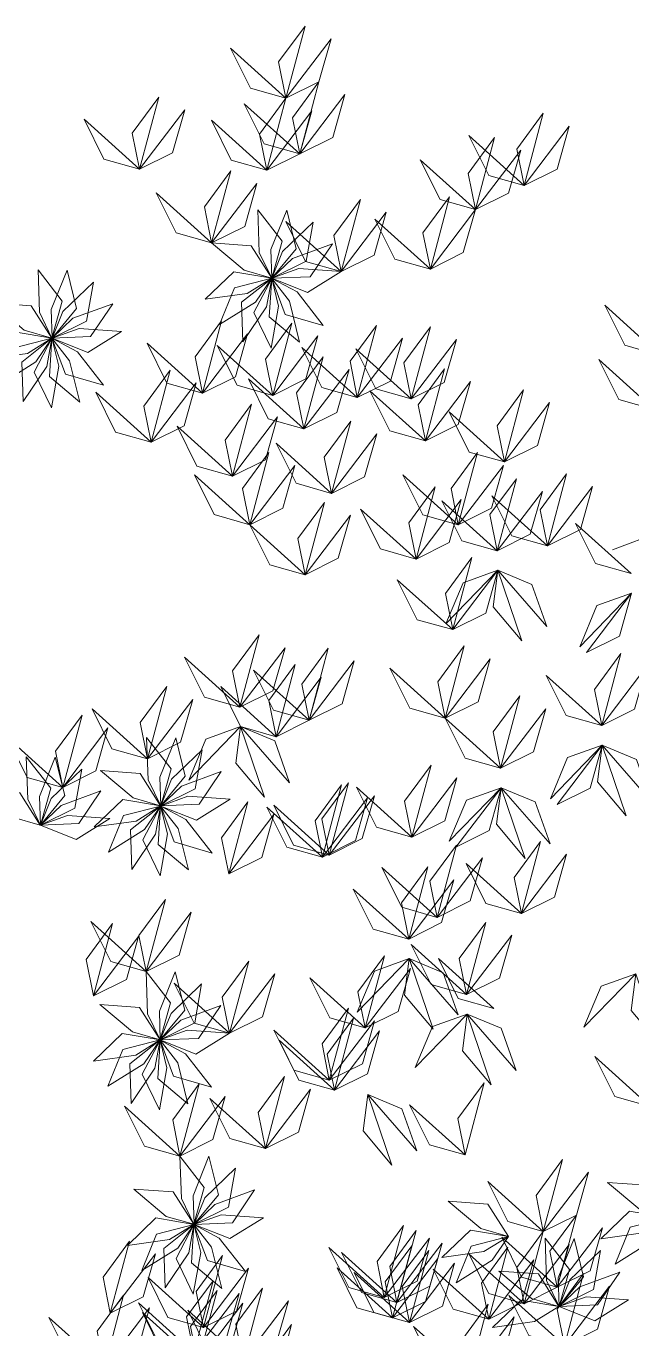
# Model space of a CAD drawing. Header units: inches. Extents: x 4350 to 28384, y -6772 to 993.
# Drawn here: x 15081.6 to 15130.3, y -694.1 to -589.4 of the extents above; entities that cross this region are included whole.
import ezdxf

# ---------------------------------------------------------------- set-up
doc = ezdxf.new("R2010")
doc.units = ezdxf.units.IN
doc.header["$MEASUREMENT"] = 0
doc.layers.add('ARREDAMENTO', color=2, linetype='Continuous', lineweight=18)

# ---------------------------------------------------------------- blocks, each defined once
blk = doc.blocks.new('jacaranda')
at = {"layer": 'ARREDAMENTO', "linetype": 'Continuous'}
blk.add_line((14051.56, 19550.62), (14046.38, 19548.63), dxfattribs=at)
at = {"layer": 'ARREDAMENTO', "lineweight": 0}
for points in [[(14020.14, 19584.93), (14019.56, 19587.84), (14021.68, 19590.73), (14020.14, 19584.93)], [(14020.14, 19584.93), (14022.8, 19586.25), (14023.77, 19589.71), (14020.14, 19584.93)], [(14020.14, 19584.93), (14017.29, 19585.74), (14015.69, 19588.95), (14020.14, 19584.93)], [(14021.25, 19580.46), (14020.67, 19583.36), (14022.8, 19586.25), (14021.25, 19580.46)], [(14021.25, 19580.46), (14023.91, 19581.78), (14024.88, 19585.23), (14021.25, 19580.46)], [(14008.38, 19579.23), (14007.79, 19582.13), (14009.92, 19585.02), (14008.38, 19579.23)], [(14008.38, 19579.23), (14011.03, 19580.55), (14012.01, 19584), (14008.38, 19579.23)], [(14021.25, 19580.46), (14018.4, 19581.26), (14016.8, 19584.48), (14021.25, 19580.46)], [(14018.6, 19579.14), (14018.01, 19582.04), (14020.14, 19584.93), (14018.6, 19579.14)], [(14008.38, 19579.23), (14005.52, 19580.03), (14003.93, 19583.25), (14008.38, 19579.23)], [(14018.6, 19579.14), (14015.75, 19579.94), (14014.15, 19583.16), (14018.6, 19579.14)], [(14018.6, 19579.14), (14021.25, 19580.46), (14022.23, 19583.91), (14018.6, 19579.14)], [(14039.29, 19577.92), (14038.7, 19580.83), (14040.83, 19583.72), (14039.29, 19577.92)], [(14039.29, 19577.92), (14036.44, 19578.73), (14034.84, 19581.94), (14039.29, 19577.92)], [(14039.29, 19577.92), (14041.94, 19579.24), (14042.92, 19582.69), (14039.29, 19577.92)], [(14035.38, 19575.98), (14034.8, 19578.88), (14036.92, 19581.77), (14035.38, 19575.98)], [(14035.38, 19575.98), (14032.53, 19576.78), (14030.93, 19579.99), (14035.38, 19575.98)], [(14035.38, 19575.98), (14038.03, 19577.3), (14039.01, 19580.75), (14035.38, 19575.98)], [(14014.17, 19573.3), (14013.59, 19576.21), (14015.72, 19579.1), (14014.17, 19573.3)], [(14014.17, 19573.3), (14016.83, 19574.62), (14017.8, 19578.08), (14014.17, 19573.3)], [(14014.17, 19573.3), (14011.32, 19574.11), (14009.72, 19577.32), (14014.17, 19573.3)], [(14024.58, 19571), (14024, 19573.91), (14026.13, 19576.8), (14024.58, 19571)], [(14031.75, 19571.2), (14031.16, 19574.11), (14033.29, 19577), (14031.75, 19571.2)], [(14017.88, 19575.95), (14018, 19572.54), (14019.01, 19570.47), (14019.84, 19573.44), (14017.88, 19575.95)], [(14020.21, 19575.93), (14018.94, 19572.77), (14019.01, 19570.47), (14020.98, 19572.84), (14020.21, 19575.93)], [(14024.58, 19571), (14027.24, 19572.32), (14028.21, 19575.77), (14024.58, 19571)], [(14031.75, 19571.2), (14034.4, 19572.52), (14035.38, 19575.98), (14031.75, 19571.2)], [(14022.34, 19574.97), (14019.88, 19572.6), (14019.01, 19570.46), (14021.78, 19571.83), (14022.34, 19574.97)], [(14024.58, 19571), (14021.73, 19571.81), (14020.13, 19575.02), (14024.58, 19571)], [(14031.75, 19571.2), (14028.9, 19572.01), (14027.3, 19575.22), (14031.75, 19571.2)], [(14014.17, 19573.3), (14016.78, 19571.11), (14019, 19570.47), (14017.35, 19573.07), (14014.17, 19573.3)], [(14023.88, 19573.22), (14020.68, 19572.06), (14019.01, 19570.46), (14022.1, 19570.59), (14023.88, 19573.22)], [(14000.22, 19571.14), (14000.34, 19567.73), (14001.34, 19565.66), (14002.17, 19568.63), (14000.22, 19571.14)], [(14002.55, 19571.12), (14001.27, 19567.96), (14001.35, 19565.66), (14003.31, 19568.03), (14002.55, 19571.12)], [(14013.66, 19568.77), (14017.04, 19569.25), (14019, 19570.46), (14015.95, 19570.98), (14013.66, 19568.77)], [(14014.81, 19566.74), (14017.7, 19568.55), (14019, 19570.46), (14016.01, 19569.69), (14014.81, 19566.74)], [(14016.68, 19565.36), (14018.59, 19568.18), (14019, 19570.45), (14016.58, 19568.54), (14016.68, 19565.36)], [(14018.96, 19564.85), (14019.55, 19568.21), (14019, 19570.45), (14017.57, 19567.72), (14018.96, 19564.85)], [(14021.24, 19565.32), (14020.42, 19568.63), (14019, 19570.45), (14018.81, 19567.37), (14021.24, 19565.32)], [(14024.58, 19571), (14021.18, 19571.24), (14019.01, 19570.46), (14021.88, 19569.32), (14024.58, 19571)], [(14023.14, 19566.68), (14021.04, 19569.36), (14019.01, 19570.45), (14020.08, 19567.56), (14023.14, 19566.68)], [(14004.67, 19570.16), (14002.22, 19567.79), (14001.35, 19565.65), (14004.11, 19567.02), (14004.67, 19570.16)], [(13996.51, 19568.49), (13999.12, 19566.3), (14001.34, 19565.66), (13999.68, 19568.26), (13996.51, 19568.49)], [(14006.22, 19568.41), (14003.01, 19567.25), (14001.35, 19565.65), (14004.43, 19565.78), (14006.22, 19568.41)], [(14050.23, 19564.27), (14047.38, 19565.08), (14045.78, 19568.29), (14050.23, 19564.27)], [(14006.92, 19566.19), (14003.52, 19566.43), (14001.35, 19565.65), (14004.22, 19564.51), (14006.92, 19566.19)], [(14013.43, 19561.23), (14012.85, 19564.14), (14014.97, 19567.03), (14013.43, 19561.23)], [(14019.09, 19561.05), (14018.5, 19563.96), (14020.63, 19566.85), (14019.09, 19561.05)], [(14025.88, 19560.88), (14025.3, 19563.79), (14027.43, 19566.68), (14025.88, 19560.88)], [(14030.21, 19560.77), (14029.62, 19563.68), (14031.75, 19566.57), (14030.21, 19560.77)], [(13996, 19563.96), (13999.37, 19564.43), (14001.33, 19565.65), (13998.29, 19566.16), (13996, 19563.96)], [(13997.15, 19561.93), (14000.04, 19563.74), (14001.33, 19565.65), (13998.34, 19564.88), (13997.15, 19561.93)], [(13999.02, 19560.55), (14000.93, 19563.37), (14001.33, 19565.64), (13998.92, 19563.73), (13999.02, 19560.55)], [(14001.3, 19560.04), (14001.89, 19563.4), (14001.34, 19565.64), (13999.91, 19562.91), (14001.3, 19560.04)], [(14003.58, 19560.51), (14002.75, 19563.82), (14001.34, 19565.64), (14001.15, 19562.56), (14003.58, 19560.51)], [(14005.48, 19561.86), (14003.38, 19564.55), (14001.34, 19565.64), (14002.42, 19562.75), (14005.48, 19561.86)], [(14013.43, 19561.23), (14010.58, 19562.04), (14008.98, 19565.25), (14013.43, 19561.23)], [(14013.43, 19561.23), (14016.08, 19562.55), (14017.06, 19566), (14013.43, 19561.23)], [(14019.09, 19561.05), (14021.74, 19562.37), (14022.72, 19565.83), (14019.09, 19561.05)], [(14025.88, 19560.88), (14028.54, 19562.2), (14029.52, 19565.66), (14025.88, 19560.88)], [(14030.21, 19560.77), (14032.86, 19562.09), (14033.84, 19565.55), (14030.21, 19560.77)], [(14019.09, 19561.05), (14016.23, 19561.86), (14014.63, 19565.07), (14019.09, 19561.05)], [(14021.59, 19558.36), (14021, 19561.27), (14023.13, 19564.16), (14021.59, 19558.36)], [(14025.88, 19560.88), (14023.03, 19561.69), (14021.43, 19564.9), (14025.88, 19560.88)], [(14030.21, 19560.77), (14027.36, 19561.58), (14025.76, 19564.79), (14030.21, 19560.77)], [(14009.31, 19557.28), (14008.72, 19560.19), (14010.85, 19563.08), (14009.31, 19557.28)], [(14021.59, 19558.36), (14024.24, 19559.68), (14025.22, 19563.13), (14021.59, 19558.36)], [(14031.35, 19557.39), (14030.77, 19560.3), (14032.89, 19563.19), (14031.35, 19557.39)], [(14049.75, 19559.92), (14046.9, 19560.73), (14045.3, 19563.94), (14049.75, 19559.92)], [(14009.31, 19557.28), (14011.96, 19558.6), (14012.94, 19562.05), (14009.31, 19557.28)], [(14021.59, 19558.36), (14018.73, 19559.17), (14017.13, 19562.38), (14021.59, 19558.36)], [(14031.35, 19557.39), (14034, 19558.71), (14034.98, 19562.17), (14031.35, 19557.39)], [(14009.31, 19557.28), (14006.46, 19558.09), (14004.86, 19561.3), (14009.31, 19557.28)], [(14031.35, 19557.39), (14028.5, 19558.2), (14026.9, 19561.41), (14031.35, 19557.39)], [(14037.71, 19555.7), (14037.13, 19558.6), (14039.25, 19561.49), (14037.71, 19555.7)], [(14015.85, 19554.56), (14015.26, 19557.46), (14017.39, 19560.35), (14015.85, 19554.56)], [(14015.85, 19554.56), (14015.26, 19557.46), (14017.39, 19560.35), (14015.85, 19554.56)], [(14037.71, 19555.7), (14040.36, 19557.02), (14041.34, 19560.47), (14037.71, 19555.7)], [(14015.85, 19554.56), (14018.5, 19555.88), (14019.48, 19559.33), (14015.85, 19554.56)], [(14015.85, 19554.56), (14018.5, 19555.88), (14019.48, 19559.33), (14015.85, 19554.56)], [(14023.82, 19553.18), (14023.23, 19556.08), (14025.36, 19558.97), (14023.82, 19553.18)], [(14037.71, 19555.7), (14034.86, 19556.5), (14033.26, 19559.72), (14037.71, 19555.7)], [(14015.85, 19554.56), (14012.99, 19555.36), (14011.39, 19558.58), (14015.85, 19554.56)], [(14015.85, 19554.56), (14012.99, 19555.36), (14011.39, 19558.58), (14015.85, 19554.56)], [(14023.82, 19553.18), (14026.47, 19554.5), (14027.45, 19557.95), (14023.82, 19553.18)], [(14023.82, 19553.18), (14020.97, 19553.99), (14019.37, 19557.2), (14023.82, 19553.18)], [(14017.24, 19550.66), (14016.66, 19553.57), (14018.78, 19556.46), (14017.24, 19550.66)], [(14034, 19550.65), (14033.42, 19553.56), (14035.55, 19556.45), (14034, 19550.65)], [(14017.24, 19550.66), (14019.9, 19551.98), (14020.87, 19555.43), (14017.24, 19550.66)], [(14034, 19550.65), (14036.66, 19551.98), (14037.64, 19555.43), (14034, 19550.65)], [(14041.16, 19548.96), (14040.57, 19551.86), (14042.7, 19554.75), (14041.16, 19548.96)], [(14017.24, 19550.66), (14014.39, 19551.47), (14012.79, 19554.68), (14017.24, 19550.66)], [(14034, 19550.65), (14031.15, 19551.46), (14029.55, 19554.67), (14034, 19550.65)], [(14030.61, 19547.9), (14030.02, 19550.81), (14032.15, 19553.7), (14030.61, 19547.9)], [(14037.13, 19548.57), (14036.54, 19551.47), (14038.67, 19554.36), (14037.13, 19548.57)], [(14041.16, 19548.96), (14043.81, 19550.28), (14044.79, 19553.73), (14041.16, 19548.96)], [(14030.61, 19547.9), (14033.26, 19549.22), (14034.24, 19552.68), (14030.61, 19547.9)], [(14041.16, 19548.96), (14038.3, 19549.76), (14036.7, 19552.97), (14041.16, 19548.96)], [(14037.13, 19548.57), (14039.78, 19549.89), (14040.76, 19553.34), (14037.13, 19548.57)], [(14021.69, 19546.64), (14021.11, 19549.55), (14023.24, 19552.44), (14021.69, 19546.64)], [(14030.61, 19547.9), (14027.75, 19548.71), (14026.15, 19551.92), (14030.61, 19547.9)], [(14037.13, 19548.57), (14034.27, 19549.37), (14032.67, 19552.59), (14037.13, 19548.57)], [(14021.69, 19546.64), (14018.84, 19547.45), (14017.24, 19550.66), (14021.69, 19546.64)], [(14021.69, 19546.64), (14024.35, 19547.96), (14025.33, 19551.42), (14021.69, 19546.64)], [(14047.88, 19546.73), (14045.02, 19547.54), (14043.42, 19550.75), (14047.88, 19546.73)], [(14033.55, 19542.23), (14032.96, 19545.13), (14035.09, 19548.02), (14033.55, 19542.23)], [(14037.18, 19547), (14034.39, 19546), (14033, 19542.69), (14037.18, 19547)], [(14033.55, 19542.23), (14036.2, 19543.55), (14037.18, 19547), (14033.55, 19542.23)], [(14033.55, 19542.23), (14036.2, 19543.55), (14037.18, 19547), (14033.55, 19542.23)], [(14037.18, 19547), (14036.79, 19544.06), (14039.1, 19541.32), (14037.18, 19547)], [(14037.18, 19547), (14039.91, 19545.86), (14041.12, 19542.48), (14037.18, 19547)], [(14033.55, 19542.23), (14030.69, 19543.03), (14029.09, 19546.24), (14033.55, 19542.23)], [(14047.93, 19545.17), (14045.14, 19544.17), (14043.76, 19540.86), (14047.93, 19545.17)], [(14044.3, 19540.39), (14046.95, 19541.71), (14047.93, 19545.17), (14044.3, 19540.39)], [(14016.45, 19536), (14015.86, 19538.91), (14017.99, 19541.8), (14016.45, 19536)], [(14016.45, 19536), (14019.1, 19537.32), (14020.08, 19540.78), (14016.45, 19536)], [(14022.01, 19534.95), (14021.42, 19537.86), (14023.55, 19540.75), (14022.01, 19534.95)], [(14032.94, 19535.12), (14032.36, 19538.03), (14034.48, 19540.92), (14032.94, 19535.12)], [(14045.52, 19534.52), (14044.94, 19537.42), (14047.06, 19540.31), (14045.52, 19534.52)], [(14016.45, 19536), (14013.6, 19536.81), (14012, 19540.02), (14016.45, 19536)], [(14019.35, 19533.63), (14018.77, 19536.54), (14020.9, 19539.43), (14019.35, 19533.63)], [(14022.01, 19534.95), (14024.66, 19536.27), (14025.64, 19539.72), (14022.01, 19534.95)], [(14032.94, 19535.12), (14030.09, 19535.93), (14028.49, 19539.14), (14032.94, 19535.12)], [(14032.94, 19535.12), (14035.59, 19536.44), (14036.57, 19539.89), (14032.94, 19535.12)], [(14045.52, 19534.52), (14048.17, 19535.84), (14049.15, 19539.29), (14045.52, 19534.52)], [(14022.01, 19534.95), (14019.15, 19535.76), (14017.55, 19538.97), (14022.01, 19534.95)], [(14019.35, 19533.63), (14022.01, 19534.95), (14022.98, 19538.4), (14019.35, 19533.63)], [(14045.52, 19534.52), (14042.67, 19535.32), (14041.07, 19538.54), (14045.52, 19534.52)], [(14009.01, 19531.86), (14008.43, 19534.76), (14010.56, 19537.65), (14009.01, 19531.86)], [(14019.35, 19533.63), (14016.5, 19534.44), (14014.9, 19537.65), (14019.35, 19533.63)], [(14037.39, 19531.1), (14036.81, 19534.01), (14038.94, 19536.9), (14037.39, 19531.1)], [(14009.01, 19531.86), (14006.16, 19532.66), (14004.56, 19535.87), (14009.01, 19531.86)], [(14009.01, 19531.86), (14011.67, 19533.18), (14012.65, 19536.63), (14009.01, 19531.86)], [(14037.39, 19531.1), (14040.05, 19532.42), (14041.02, 19535.87), (14037.39, 19531.1)], [(14002.21, 19529.55), (14001.63, 19532.46), (14003.76, 19535.35), (14002.21, 19529.55)], [(14037.39, 19531.1), (14034.54, 19531.91), (14032.94, 19535.12), (14037.39, 19531.1)], [(14002.21, 19529.55), (14004.87, 19530.88), (14005.84, 19534.33), (14002.21, 19529.55)], [(14016.5, 19534.44), (14013.71, 19533.44), (14012.33, 19530.13), (14016.5, 19534.44)], [(14016.5, 19534.44), (14016.11, 19531.5), (14018.43, 19528.76), (14016.5, 19534.44)], [(14016.5, 19534.44), (14019.24, 19533.3), (14020.44, 19529.92), (14016.5, 19534.44)], [(14002.21, 19529.55), (13999.36, 19530.36), (13997.76, 19533.57), (14002.21, 19529.55)], [(14008.95, 19533.56), (14009.07, 19530.15), (14010.08, 19528.08), (14010.91, 19531.05), (14008.95, 19533.56)], [(14011.29, 19533.54), (14010.01, 19530.38), (14010.08, 19528.07), (14012.05, 19530.45), (14011.29, 19533.54)], [(14045.57, 19532.95), (14042.78, 19531.95), (14041.4, 19528.64), (14045.57, 19532.95)], [(14041.94, 19528.18), (14044.6, 19529.5), (14045.57, 19532.95), (14041.94, 19528.18)], [(14045.57, 19532.95), (14045.18, 19530.01), (14047.5, 19527.27), (14045.57, 19532.95)], [(14045.57, 19532.95), (14048.31, 19531.81), (14049.51, 19528.43), (14045.57, 19532.95)], [(13999.28, 19532.01), (13999.4, 19528.6), (14000.41, 19526.53), (14001.24, 19529.5), (13999.28, 19532.01)], [(14001.61, 19531.99), (14000.34, 19528.83), (14000.41, 19526.52), (14002.38, 19528.9), (14001.61, 19531.99)], [(14013.41, 19532.57), (14010.95, 19530.21), (14010.08, 19528.07), (14012.85, 19529.44), (14013.41, 19532.57)], [(14003.73, 19531.02), (14001.28, 19528.66), (14000.41, 19526.52), (14003.17, 19527.89), (14003.73, 19531.02)], [(14005.24, 19530.91), (14007.86, 19528.72), (14010.07, 19528.07), (14008.42, 19530.68), (14005.24, 19530.91)], [(14014.95, 19530.83), (14011.75, 19529.66), (14010.08, 19528.07), (14013.17, 19528.2), (14014.95, 19530.83)], [(14030.26, 19525.55), (14029.68, 19528.46), (14031.81, 19531.35), (14030.26, 19525.55)], [(14023.08, 19523.95), (14022.49, 19526.86), (14024.62, 19529.75), (14023.08, 19523.95)], [(14023.62, 19524.11), (14023.03, 19527.02), (14025.16, 19529.91), (14023.62, 19524.11)], [(14030.26, 19525.55), (14027.41, 19526.36), (14025.81, 19529.57), (14030.26, 19525.55)], [(14030.26, 19525.55), (14032.92, 19526.87), (14033.89, 19530.33), (14030.26, 19525.55)], [(13995.57, 19529.36), (13998.18, 19527.17), (14000.4, 19526.52), (13998.75, 19529.13), (13995.57, 19529.36)], [(14005.28, 19529.28), (14002.08, 19528.11), (14000.41, 19526.52), (14003.49, 19526.65), (14005.28, 19529.28)], [(14004.73, 19526.38), (14008.11, 19526.85), (14010.07, 19528.07), (14007.03, 19528.58), (14004.73, 19526.38)], [(14015.65, 19528.61), (14012.25, 19528.84), (14010.08, 19528.06), (14012.95, 19526.93), (14015.65, 19528.61)], [(14023.08, 19523.95), (14025.73, 19525.28), (14026.71, 19528.73), (14023.08, 19523.95)], [(14023.62, 19524.11), (14026.27, 19525.44), (14027.25, 19528.89), (14023.62, 19524.11)], [(14037.45, 19529.53), (14034.65, 19528.54), (14033.27, 19525.23), (14037.45, 19529.53)], [(14033.81, 19524.76), (14036.47, 19526.08), (14037.45, 19529.53), (14033.81, 19524.76)], [(14037.45, 19529.53), (14037.06, 19526.59), (14039.37, 19523.85), (14037.45, 19529.53)], [(14037.45, 19529.53), (14040.18, 19528.39), (14041.39, 19525.01), (14037.45, 19529.53)], [(14005.88, 19524.35), (14008.77, 19526.16), (14010.07, 19528.06), (14007.08, 19527.3), (14005.88, 19524.35)], [(14007.75, 19522.97), (14009.66, 19525.79), (14010.07, 19528.06), (14007.65, 19526.15), (14007.75, 19522.97)], [(14010.03, 19522.46), (14010.62, 19525.82), (14010.07, 19528.06), (14008.64, 19525.33), (14010.03, 19522.46)], [(14012.31, 19522.93), (14011.49, 19526.24), (14010.07, 19528.06), (14009.88, 19524.98), (14012.31, 19522.93)], [(14014.21, 19524.28), (14012.11, 19526.97), (14010.08, 19528.06), (14011.15, 19525.17), (14014.21, 19524.28)], [(14015.55, 19522.61), (14014.97, 19525.51), (14017.09, 19528.4), (14015.55, 19522.61)], [(14023.08, 19523.95), (14020.22, 19524.76), (14018.62, 19527.97), (14023.08, 19523.95)], [(14023.62, 19524.11), (14020.76, 19524.92), (14019.17, 19528.13), (14023.62, 19524.11)], [(14005.98, 19527.06), (14002.58, 19527.29), (14000.41, 19526.51), (14003.28, 19525.38), (14005.98, 19527.06)], [(14015.55, 19522.61), (14018.2, 19523.93), (14019.18, 19527.38), (14015.55, 19522.61)], [(14032.3, 19519.11), (14031.72, 19522.02), (14033.85, 19524.91), (14032.3, 19519.11)], [(14039.07, 19519.41), (14038.49, 19522.32), (14040.61, 19525.21), (14039.07, 19519.41)], [(14032.3, 19519.11), (14034.96, 19520.43), (14035.93, 19523.89), (14032.3, 19519.11)], [(14039.07, 19519.41), (14036.22, 19520.22), (14034.62, 19523.43), (14039.07, 19519.41)], [(14039.07, 19519.41), (14041.73, 19520.73), (14042.7, 19524.19), (14039.07, 19519.41)], [(14032.3, 19519.11), (14029.45, 19519.92), (14027.85, 19523.13), (14032.3, 19519.11)], [(14030.01, 19517.37), (14029.42, 19520.27), (14031.55, 19523.16), (14030.01, 19517.37)], [(14030.01, 19517.37), (14027.15, 19518.17), (14025.55, 19521.38), (14030.01, 19517.37)], [(14030.01, 19517.37), (14032.66, 19518.69), (14033.64, 19522.14), (14030.01, 19517.37)], [(14008.91, 19514.75), (14008.33, 19517.66), (14010.46, 19520.55), (14008.91, 19514.75)], [(14008.91, 19514.75), (14011.57, 19516.07), (14012.54, 19519.53), (14008.91, 19514.75)], [(14004.67, 19512.81), (14004.08, 19515.72), (14006.21, 19518.61), (14004.67, 19512.81)], [(14008.91, 19514.75), (14006.06, 19515.56), (14004.46, 19518.77), (14008.91, 19514.75)], [(14034.66, 19512.91), (14034.08, 19515.82), (14036.21, 19518.71), (14034.66, 19512.91)], [(14004.67, 19512.81), (14007.32, 19514.13), (14008.3, 19517.58), (14004.67, 19512.81)], [(14034.66, 19512.91), (14037.32, 19514.23), (14038.29, 19517.68), (14034.66, 19512.91)], [(14026.52, 19510.23), (14025.93, 19513.14), (14028.06, 19516.03), (14026.52, 19510.23)], [(14034.66, 19512.91), (14031.81, 19513.72), (14030.21, 19516.93), (14034.66, 19512.91)], [(14015.61, 19509.8), (14015.03, 19512.71), (14017.16, 19515.6), (14015.61, 19509.8)], [(14030.06, 19515.8), (14027.27, 19514.8), (14025.88, 19511.49), (14030.06, 19515.8)], [(14026.52, 19510.23), (14029.17, 19511.56), (14030.15, 19515.01), (14026.52, 19510.23)], [(14030.06, 19515.8), (14029.67, 19512.86), (14031.98, 19510.12), (14030.06, 19515.8)], [(14030.06, 19515.8), (14032.79, 19514.66), (14034, 19511.28), (14030.06, 19515.8)], [(14036.85, 19511.78), (14034, 19512.59), (14032.4, 19515.8), (14036.85, 19511.78)], [(14008.91, 19514.75), (14009.03, 19511.35), (14010.04, 19509.27), (14010.87, 19512.24), (14008.91, 19514.75)], [(14011.24, 19514.73), (14009.97, 19511.57), (14010.04, 19509.27), (14012.01, 19511.65), (14011.24, 19514.73)], [(14015.61, 19509.8), (14018.27, 19511.12), (14019.24, 19514.58), (14015.61, 19509.8)], [(14026.52, 19510.23), (14023.66, 19511.04), (14022.07, 19514.25), (14026.52, 19510.23)], [(14048.27, 19514.58), (14045.47, 19513.59), (14044.09, 19510.28), (14048.27, 19514.58)], [(14048.27, 19514.58), (14047.88, 19511.64), (14050.19, 19508.9), (14048.27, 19514.58)], [(14013.37, 19513.77), (14010.91, 19511.4), (14010.04, 19509.27), (14012.81, 19510.64), (14013.37, 19513.77)], [(14015.61, 19509.8), (14012.76, 19510.61), (14011.16, 19513.82), (14015.61, 19509.8)], [(14005.2, 19512.1), (14007.81, 19509.91), (14010.03, 19509.27), (14008.38, 19511.87), (14005.2, 19512.1)], [(14014.91, 19512.02), (14011.71, 19510.86), (14010.04, 19509.26), (14013.13, 19509.39), (14014.91, 19512.02)], [(14023.63, 19506.03), (14023.05, 19508.94), (14025.17, 19511.83), (14023.63, 19506.03)], [(14024.04, 19505.23), (14023.45, 19508.13), (14025.58, 19511.02), (14024.04, 19505.23)], [(14023.63, 19506.03), (14026.29, 19507.35), (14027.26, 19510.81), (14023.63, 19506.03)], [(14034.72, 19511.34), (14031.92, 19510.35), (14030.54, 19507.04), (14034.72, 19511.34)], [(14034.72, 19511.34), (14034.33, 19508.4), (14036.64, 19505.66), (14034.72, 19511.34)], [(14034.72, 19511.34), (14037.45, 19510.2), (14038.66, 19506.82), (14034.72, 19511.34)], [(14004.69, 19507.57), (14008.07, 19508.05), (14010.03, 19509.26), (14006.98, 19509.78), (14004.69, 19507.57)], [(14015.61, 19509.8), (14012.21, 19510.04), (14010.04, 19509.26), (14012.91, 19508.12), (14015.61, 19509.8)], [(14023.63, 19506.03), (14020.78, 19506.84), (14019.18, 19510.05), (14023.63, 19506.03)], [(14024.04, 19505.23), (14026.69, 19506.55), (14027.67, 19510), (14024.04, 19505.23)], [(14005.84, 19505.55), (14008.73, 19507.35), (14010.03, 19509.26), (14007.04, 19508.49), (14005.84, 19505.55)], [(14007.71, 19504.16), (14009.62, 19506.99), (14010.03, 19509.26), (14007.61, 19507.34), (14007.71, 19504.16)], [(14009.99, 19503.66), (14010.58, 19507.01), (14010.03, 19509.25), (14008.6, 19506.52), (14009.99, 19503.66)], [(14012.27, 19504.12), (14011.45, 19507.43), (14010.03, 19509.25), (14009.84, 19506.17), (14012.27, 19504.12)], [(14014.17, 19505.48), (14012.07, 19508.16), (14010.04, 19509.25), (14011.11, 19506.36), (14014.17, 19505.48)], [(14024.04, 19505.23), (14021.19, 19506.03), (14019.59, 19509.25), (14024.04, 19505.23)], [(14049.43, 19503.91), (14046.57, 19504.72), (14044.97, 19507.93), (14049.43, 19503.91)], [(14011.63, 19499.93), (14011.05, 19502.84), (14013.17, 19505.73), (14011.63, 19499.93)], [(14018.49, 19500.53), (14017.91, 19503.44), (14020.04, 19506.33), (14018.49, 19500.53)], [(14034.54, 19500.03), (14033.95, 19502.94), (14036.08, 19505.83), (14034.54, 19500.03)], [(14011.63, 19499.93), (14014.28, 19501.26), (14015.26, 19504.71), (14011.63, 19499.93)], [(14018.49, 19500.53), (14015.64, 19501.34), (14014.04, 19504.55), (14018.49, 19500.53)], [(14018.49, 19500.53), (14021.15, 19501.85), (14022.13, 19505.31), (14018.49, 19500.53)], [(14026.73, 19504.89), (14026.34, 19501.95), (14028.66, 19499.2), (14026.73, 19504.89)], [(14026.73, 19504.89), (14029.47, 19503.74), (14030.67, 19500.36), (14026.73, 19504.89)], [(14011.63, 19499.93), (14008.78, 19500.74), (14007.18, 19503.95), (14011.63, 19499.93)], [(14034.54, 19500.03), (14031.68, 19500.84), (14030.08, 19504.05), (14034.54, 19500.03)], [(14011.63, 19499.93), (14011.75, 19496.53), (14012.75, 19494.45), (14013.58, 19497.42), (14011.63, 19499.93)], [(14013.96, 19499.92), (14012.68, 19496.75), (14012.76, 19494.45), (14014.72, 19496.83), (14013.96, 19499.92)], [(14040.83, 19493.87), (14040.25, 19496.77), (14042.38, 19499.66), (14040.83, 19493.87)], [(14016.08, 19498.95), (14013.63, 19496.58), (14012.76, 19494.45), (14015.52, 19495.82), (14016.08, 19498.95)], [(14040.83, 19493.87), (14043.49, 19495.19), (14044.47, 19498.64), (14040.83, 19493.87)], [(14007.92, 19497.28), (14010.53, 19495.09), (14012.75, 19494.45), (14011.09, 19497.05), (14007.92, 19497.28)], [(14017.63, 19497.21), (14014.42, 19496.04), (14012.76, 19494.44), (14015.84, 19494.57), (14017.63, 19497.21)], [(14040.83, 19493.87), (14037.98, 19494.67), (14036.38, 19497.89), (14040.83, 19493.87)], [(14045.98, 19497.82), (14048.59, 19495.63), (14050.8, 19494.99), (14049.15, 19497.59), (14045.98, 19497.82)], [(14033.19, 19496.31), (14035.81, 19494.12), (14038.02, 19493.48), (14036.37, 19496.08), (14033.19, 19496.31)], [(14018.33, 19494.98), (14014.93, 19495.22), (14012.76, 19494.44), (14015.63, 19493.3), (14018.33, 19494.98)], [(14041.95, 19489.39), (14041.36, 19492.3), (14043.49, 19495.19), (14041.95, 19489.39)], [(14045.46, 19493.29), (14048.84, 19493.77), (14050.8, 19494.98), (14047.76, 19495.5), (14045.46, 19493.29)], [(14007.41, 19492.75), (14010.78, 19493.23), (14012.74, 19494.44), (14009.7, 19494.96), (14007.41, 19492.75)], [(14008.55, 19490.73), (14011.45, 19492.53), (14012.74, 19494.44), (14009.75, 19493.67), (14008.55, 19490.73)], [(14010.43, 19489.34), (14012.34, 19492.17), (14012.74, 19494.44), (14010.33, 19492.52), (14010.43, 19489.34)], [(14012.7, 19488.84), (14013.3, 19492.19), (14012.75, 19494.43), (14011.32, 19491.7), (14012.7, 19488.84)], [(14014.99, 19489.3), (14014.16, 19492.61), (14012.75, 19494.43), (14012.56, 19491.36), (14014.99, 19489.3)], [(14016.89, 19490.66), (14014.79, 19493.34), (14012.75, 19494.43), (14013.83, 19491.54), (14016.89, 19490.66)], [(14028.05, 19488.56), (14027.47, 19491.47), (14029.59, 19494.36), (14028.05, 19488.56)], [(14032.68, 19491.78), (14036.06, 19492.26), (14038.02, 19493.47), (14034.97, 19493.99), (14032.68, 19491.78)], [(14041.95, 19489.39), (14044.6, 19490.71), (14045.58, 19494.17), (14041.95, 19489.39)], [(14046.61, 19491.26), (14049.5, 19493.07), (14050.8, 19494.98), (14047.81, 19494.21), (14046.61, 19491.26)], [(14006.03, 19487.3), (14005.45, 19490.21), (14007.57, 19493.1), (14006.03, 19487.3)], [(14028.05, 19488.56), (14030.7, 19489.88), (14031.68, 19493.33), (14028.05, 19488.56)], [(14029.07, 19488.16), (14028.49, 19491.07), (14030.61, 19493.96), (14029.07, 19488.16)], [(14029.07, 19488.16), (14031.72, 19489.48), (14032.7, 19492.93), (14029.07, 19488.16)], [(14033.83, 19489.76), (14036.72, 19491.56), (14038.02, 19493.47), (14035.03, 19492.7), (14033.83, 19489.76)], [(14041.95, 19489.39), (14039.09, 19490.2), (14037.49, 19493.41), (14041.95, 19489.39)], [(14039.29, 19488.07), (14038.71, 19490.98), (14040.83, 19493.87), (14039.29, 19488.07)], [(14040.97, 19493.34), (14041.09, 19489.93), (14042.1, 19487.85), (14042.93, 19490.82), (14040.97, 19493.34)], [(14043.3, 19493.32), (14042.03, 19490.16), (14042.1, 19487.85), (14044.07, 19490.23), (14043.3, 19493.32)], [(14006.03, 19487.3), (14008.68, 19488.62), (14009.66, 19492.08), (14006.03, 19487.3)], [(14013.51, 19486.16), (14012.92, 19489.06), (14015.05, 19491.95), (14013.51, 19486.16)], [(14028.05, 19488.56), (14025.2, 19489.37), (14023.6, 19492.58), (14028.05, 19488.56)], [(14029.07, 19488.16), (14026.22, 19488.97), (14024.62, 19492.18), (14029.07, 19488.16)], [(14028.71, 19486.94), (14028.12, 19489.84), (14030.25, 19492.73), (14028.71, 19486.94)], [(14030.07, 19486.55), (14029.49, 19489.46), (14031.62, 19492.35), (14030.07, 19486.55)], [(14039.29, 19488.07), (14036.44, 19488.88), (14034.84, 19492.09), (14039.29, 19488.07)], [(14036.44, 19486.82), (14035.85, 19489.72), (14037.98, 19492.61), (14036.44, 19486.82)], [(14039.29, 19488.07), (14041.95, 19489.39), (14042.92, 19492.84), (14039.29, 19488.07)], [(14045.43, 19492.35), (14042.97, 19489.98), (14042.1, 19487.85), (14044.87, 19489.22), (14045.43, 19492.35)], [(14013.51, 19486.16), (14016.16, 19487.48), (14017.14, 19490.93), (14013.51, 19486.16)], [(14028.71, 19486.94), (14025.85, 19487.74), (14024.25, 19490.96), (14028.71, 19486.94)], [(14028.71, 19486.94), (14031.36, 19488.26), (14032.34, 19491.71), (14028.71, 19486.94)], [(14030.07, 19486.55), (14032.73, 19487.87), (14033.7, 19491.33), (14030.07, 19486.55)], [(14036.44, 19486.82), (14033.59, 19487.62), (14031.99, 19490.84), (14036.44, 19486.82)], [(14036.44, 19486.82), (14039.09, 19488.14), (14040.07, 19491.59), (14036.44, 19486.82)], [(14013.51, 19486.16), (14010.66, 19486.96), (14009.06, 19490.18), (14013.51, 19486.16)], [(14012.75, 19484.12), (14012.16, 19487.02), (14014.29, 19489.91), (14012.75, 19484.12)], [(14030.07, 19486.55), (14027.22, 19487.36), (14025.62, 19490.57), (14030.07, 19486.55)], [(14037.26, 19490.69), (14039.88, 19488.49), (14042.09, 19487.85), (14040.44, 19490.46), (14037.26, 19490.69)], [(14042.52, 19484.71), (14041.94, 19487.62), (14044.06, 19490.51), (14042.52, 19484.71)], [(14046.97, 19490.61), (14043.77, 19489.44), (14042.1, 19487.84), (14045.19, 19487.97), (14046.97, 19490.61)], [(14005.55, 19482.95), (14004.97, 19485.86), (14007.09, 19488.75), (14005.55, 19482.95)], [(14013.06, 19483.34), (14012.48, 19486.24), (14014.61, 19489.13), (14013.06, 19483.34)], [(14012.75, 19484.12), (14015.4, 19485.44), (14016.38, 19488.89), (14012.75, 19484.12)], [(14016.71, 19483.52), (14016.12, 19486.42), (14018.25, 19489.31), (14016.71, 19483.52)], [(14042.52, 19484.71), (14045.18, 19486.03), (14046.15, 19489.48), (14042.52, 19484.71)], [(14005.55, 19482.95), (14008.21, 19484.27), (14009.18, 19487.73), (14005.55, 19482.95)], [(14012.75, 19484.12), (14009.89, 19484.92), (14008.29, 19488.13), (14012.75, 19484.12)], [(14013.06, 19483.34), (14015.72, 19484.66), (14016.69, 19488.11), (14013.06, 19483.34)], [(14016.71, 19483.52), (14019.36, 19484.84), (14020.34, 19488.29), (14016.71, 19483.52)], [(14034.87, 19482.24), (14034.28, 19485.14), (14036.41, 19488.03), (14034.87, 19482.24)], [(14036.75, 19486.15), (14040.13, 19486.63), (14042.09, 19487.85), (14039.04, 19488.36), (14036.75, 19486.15)], [(14042.52, 19484.71), (14039.67, 19485.52), (14038.07, 19488.73), (14042.52, 19484.71)], [(14047.67, 19488.38), (14044.27, 19488.62), (14042.1, 19487.84), (14044.97, 19486.7), (14047.67, 19488.38)], [(14005.55, 19482.95), (14002.7, 19483.76), (14001.1, 19486.97), (14005.55, 19482.95)], [(14013.06, 19483.34), (14010.21, 19484.14), (14008.61, 19487.36), (14013.06, 19483.34)], [(14016.71, 19483.52), (14013.85, 19484.33), (14012.25, 19487.54), (14016.71, 19483.52)], [(14034.87, 19482.24), (14037.52, 19483.56), (14038.5, 19487.01), (14034.87, 19482.24)], [(14019.06, 19480.61), (14018.48, 19483.51), (14020.6, 19486.4), (14019.06, 19480.61)], [(14034.87, 19482.24), (14032.01, 19483.04), (14030.41, 19486.25), (14034.87, 19482.24)]]:
    blk.add_lwpolyline(points, dxfattribs=at)

msp = doc.modelspace()

# ---------------------------------------------------------------- block references
at = {"layer": 'ARREDAMENTO'}
msp.add_blockref('jacaranda', (1082.35, -20180.1), dxfattribs=at)

doc.saveas('drawing.dxf')
